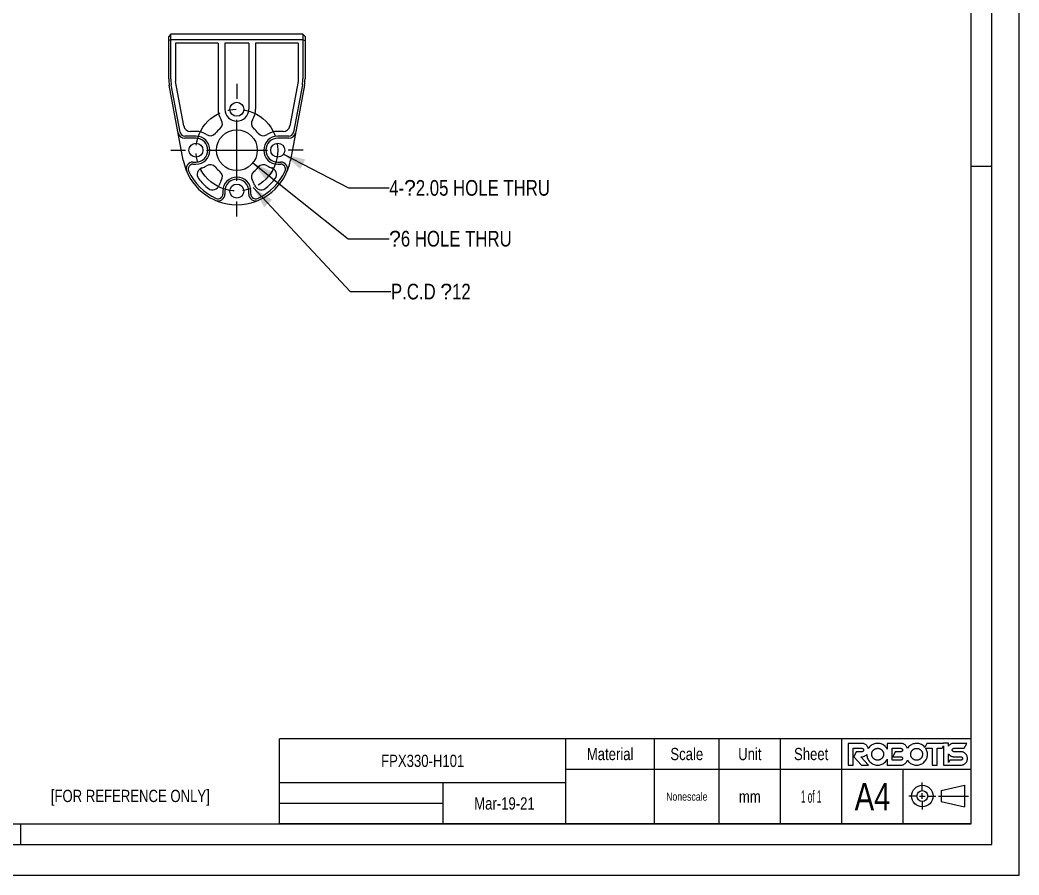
# Model space of a CAD drawing. Header units: millimetres. Extents: x 0 to 297, y 0 to 210.
# Drawn here: x 150.4 to 297, y 0 to 125.4 of the extents above; entities that cross this region are included whole.
import ezdxf

# ---------------------------------------------------------------- set-up
doc = ezdxf.new("R2010")
doc.units = ezdxf.units.MM
doc.header["$LTSCALE"] = 16.335
doc.linetypes.add('CENTER', pattern=[0.6, 0.375, -0.075, 0.075, -0.075])
doc.layers.get('0').update_dxf_attribs({"linetype": 'CONTINUOUS'})
doc.layers.add('02___PRT_ALL_AXES', color=7, linetype='CONTINUOUS')
doc.styles.get("Standard").update_dxf_attribs({"font": 'txt', "width": 0.8})
doc.styles.add('TEXTSTYLE_2', font='txt', dxfattribs={"width": 0.5})
doc.styles.add('TEXTSTYLE_3', font='symbol_asme.ttf')
doc.dimstyles.get("Standard").update_dxf_attribs({"dimtxt": 2.3, "dimasz": 3.2, "dimexe": 3, "dimexo": 0.5, "dimtad": 1, "dimdsep": 46, "dimtxsty": 'Standard', "dimblk": '_FILLED', "dimblk1": '_FILLED', "dimblk2": '_FILLED', "dimcen": 0.09, "dimazin": 2, "dimtol": 1, "dimtp": 0.01, "dimtm": 0.01, "dimtfac": 1, "dimtofl": 0, "dimtmove": 0, "dimatfit": 3, "dimldrblk": '_FILLED', "dimfxl": 0, "dimtolj": 1, "dimarcsym": 0})

# ---------------------------------------------------------------- blocks, each defined once
blk = doc.blocks.new('_FILLED')
at = {"color": 0, "linetype": 'ByBlock'}
blk.add_solid([(0, 0), (-1, 0.25), (-1, -0.25)], dxfattribs=at)

msp = doc.modelspace()

# ---------------------------------------------------------------- linework, layer by layer
at = {"color": 7, "linetype": 'Continuous'}
for p, q in [((297, 0), (297, 210)), ((293, 4.5), (293, 203.5)), ((172.528, 123.325), (172.228, 123.025)), ((172.528, 116.787), (172.528, 123.325)), ((191.928, 123.325), (172.528, 123.325)), ((191.928, 123.325), (191.928, 116.787)), ((192.228, 123.025), (191.928, 123.325)), ((172.228, 116.787), (172.228, 123.025)), ((172.528, 122.525), (172.228, 122.401)), ((191.928, 122.525), (172.528, 122.525)), ((173.228, 122.025), (173.228, 116.417)), ((179.478, 122.025), (173.228, 122.025)), ((179.478, 122.025), (179.478, 112.325)), ((180.478, 122.025), (180.478, 112.325)), ((183.978, 122.025), (180.478, 122.025)), ((183.978, 122.025), (183.978, 112.325)), ((184.978, 122.025), (184.978, 112.325)), ((191.228, 122.025), (184.978, 122.025)), ((191.228, 122.025), (191.228, 116.417)), ((191.928, 122.525), (192.228, 122.401)), ((192.228, 123.025), (192.228, 116.787)), ((174.363, 104.86), (172.312, 115.871)), ((173.907, 108.947), (172.607, 115.926)), ((174.443, 109.892), (173.228, 116.417)), ((191.228, 116.417), (190.012, 109.892)), ((192.143, 115.871), (190.092, 104.86)), ((191.848, 115.926), (190.548, 108.947)), ((176.228, 109.075), (175.426, 109.075)), ((189.029, 109.075), (188.228, 109.075)), ((176.228, 108.375), (174.595, 108.375)), ((176.228, 108.075), (174.595, 108.075)), ((189.86, 108.375), (188.228, 108.375)), ((189.86, 108.075), (188.228, 108.075)), ((175.791, 104.575), (176.228, 104.575)), ((175.791, 104.275), (176.228, 104.275)), ((188.228, 104.575), (188.665, 104.575)), ((188.228, 104.275), (188.665, 104.275)), ((290, 104), (293, 104)), ((180.178, 100.325), (180.178, 99.888)), ((180.478, 100.325), (180.478, 99.888)), ((183.978, 99.888), (183.978, 100.325)), ((184.278, 99.888), (184.278, 100.325)), ((273.93, 19.315), (271.945, 19.315)), ((271.945, 19.315), (271.945, 16.121)), ((274.052, 19.308), (273.93, 19.315)), ((274.167, 19.288), (274.052, 19.308)), ((274.276, 19.255), (274.167, 19.288)), ((274.38, 19.208), (274.276, 19.255)), ((274.479, 19.148), (274.38, 19.208)), ((274.572, 19.075), (274.479, 19.148)), ((274.623, 19.027), (274.572, 19.075)), ((275.409, 19.075), (275.287, 18.988)), ((275.536, 19.148), (275.409, 19.075)), ((275.668, 19.208), (275.536, 19.148)), ((275.806, 19.254), (275.668, 19.208)), ((275.949, 19.288), (275.806, 19.254)), ((276.099, 19.308), (275.949, 19.288)), ((276.257, 19.315), (276.099, 19.308)), ((276.315, 19.314), (276.257, 19.315)), ((276.469, 19.302), (276.315, 19.314)), ((276.617, 19.277), (276.469, 19.302)), ((276.758, 19.239), (276.617, 19.277)), ((276.894, 19.188), (276.758, 19.239)), ((277.024, 19.123), (276.894, 19.188)), ((277.149, 19.045), (277.024, 19.123)), ((279.659, 19.315), (277.674, 19.315)), ((277.674, 19.315), (277.674, 18.462)), ((279.781, 19.308), (279.659, 19.315)), ((279.896, 19.288), (279.781, 19.308)), ((280.006, 19.255), (279.896, 19.288)), ((280.058, 19.233), (280.006, 19.255)), ((280.109, 19.208), (280.058, 19.233)), ((280.208, 19.149), (280.109, 19.208)), ((280.302, 19.075), (280.208, 19.149)), ((280.352, 19.027), (280.302, 19.075)), ((281.204, 19.114), (281.079, 19.036)), ((281.334, 19.178), (281.204, 19.114)), ((281.47, 19.229), (281.334, 19.178)), ((281.611, 19.267), (281.47, 19.229)), ((281.759, 19.293), (281.611, 19.267)), ((281.914, 19.304), (281.759, 19.293)), ((281.972, 19.305), (281.914, 19.304)), ((282.129, 19.298), (281.972, 19.305)), ((282.279, 19.278), (282.129, 19.298)), ((282.423, 19.245), (282.279, 19.278)), ((282.56, 19.198), (282.423, 19.245)), ((282.693, 19.138), (282.56, 19.198)), ((282.819, 19.066), (282.693, 19.138)), ((282.942, 18.979), (282.819, 19.066)), ((283.494, 19.316), (283.2, 18.729)), ((285.921, 19.316), (283.494, 19.316)), ((286.65, 19.317), (285.921, 19.317)), ((285.921, 19.317), (285.921, 19.316)), ((286.65, 18.901), (286.65, 19.317)), ((286.849, 19.11), (286.758, 19.028)), ((286.945, 19.177), (286.849, 19.11)), ((287.046, 19.231), (286.945, 19.177)), ((287.098, 19.253), (287.046, 19.231)), ((287.152, 19.271), (287.098, 19.253)), ((287.264, 19.299), (287.152, 19.271)), ((287.382, 19.313), (287.264, 19.299)), ((287.452, 19.315), (287.382, 19.313)), ((289.322, 19.315), (287.452, 19.315)), ((288.957, 18.585), (289.322, 19.315)), ((272.675, 18.585), (273.93, 18.585)), ((272.675, 16.121), (272.675, 18.585)), ((273.086, 18.081), (272.766, 17.353)), ((273.93, 18.081), (273.086, 18.081)), ((273.93, 18.585), (273.951, 18.584)), ((273.951, 18.082), (273.93, 18.081)), ((273.951, 18.584), (274.009, 18.573)), ((274.009, 18.093), (273.951, 18.082)), ((274.009, 18.573), (274.036, 18.563)), ((274.036, 18.104), (274.009, 18.093)), ((274.036, 18.563), (274.061, 18.549)), ((274.061, 18.117), (274.036, 18.104)), ((274.061, 18.549), (274.108, 18.512)), ((274.108, 18.155), (274.061, 18.117)), ((274.108, 18.512), (274.145, 18.465)), ((274.145, 18.202), (274.108, 18.155)), ((274.145, 18.465), (274.159, 18.44)), ((274.159, 18.227), (274.145, 18.202)), ((274.159, 18.44), (274.169, 18.413)), ((274.169, 18.254), (274.159, 18.227)), ((274.169, 18.413), (274.18, 18.354)), ((274.18, 18.312), (274.169, 18.254)), ((274.18, 18.354), (274.181, 18.333)), ((274.181, 18.333), (274.18, 18.312)), ((274.479, 17.518), (274.573, 17.592)), ((274.573, 17.592), (274.623, 17.64)), ((274.687, 18.957), (274.623, 19.027)), ((274.623, 17.64), (274.661, 17.681)), ((274.661, 17.681), (274.661, 17.661)), ((274.661, 17.661), (274.673, 17.505)), ((274.757, 18.863), (274.687, 18.957)), ((274.814, 18.763), (274.757, 18.863)), ((274.858, 18.658), (274.814, 18.763)), ((274.888, 18.547), (274.858, 18.658)), ((274.973, 18.67), (274.888, 18.547)), ((275.072, 18.789), (274.973, 18.67)), ((275.128, 18.847), (275.072, 18.789)), ((275.169, 18.887), (275.128, 18.847)), ((275.287, 18.988), (275.169, 18.887)), ((275.39, 17.745), (275.392, 17.788)), ((275.39, 17.718), (275.39, 17.745)), ((275.39, 17.691), (275.39, 17.718)), ((275.392, 17.647), (275.39, 17.691)), ((275.392, 17.788), (275.396, 17.83)), ((275.396, 17.605), (275.392, 17.647)), ((275.396, 17.83), (275.402, 17.871)), ((275.402, 17.564), (275.396, 17.605)), ((275.402, 17.871), (275.41, 17.912)), ((275.41, 17.912), (275.419, 17.951)), ((275.419, 17.951), (275.43, 17.989)), ((275.43, 17.989), (275.443, 18.026)), ((275.443, 18.026), (275.451, 18.045)), ((275.451, 18.045), (275.458, 18.063)), ((275.458, 18.063), (275.475, 18.099)), ((275.475, 18.099), (275.493, 18.134)), ((275.493, 18.134), (275.514, 18.169)), ((275.514, 18.169), (275.536, 18.202)), ((275.536, 18.202), (275.56, 18.236)), ((275.56, 18.236), (275.586, 18.268)), ((275.586, 18.268), (275.615, 18.3)), ((275.615, 18.3), (275.645, 18.332)), ((275.645, 18.332), (275.661, 18.347)), ((275.661, 18.347), (275.693, 18.376)), ((275.693, 18.376), (275.726, 18.404)), ((275.726, 18.404), (275.759, 18.429)), ((275.759, 18.429), (275.793, 18.452)), ((275.793, 18.452), (275.828, 18.473)), ((275.828, 18.473), (275.863, 18.493)), ((275.863, 18.493), (275.899, 18.51)), ((275.899, 18.51), (275.935, 18.526)), ((275.935, 18.526), (275.972, 18.539)), ((275.972, 18.539), (276.01, 18.551)), ((276.01, 18.551), (276.049, 18.562)), ((276.049, 18.562), (276.089, 18.57)), ((276.089, 18.57), (276.129, 18.577)), ((276.129, 18.577), (276.171, 18.581)), ((276.171, 18.581), (276.213, 18.584)), ((276.213, 18.584), (276.257, 18.585)), ((276.257, 18.585), (276.282, 18.585)), ((276.282, 18.585), (276.325, 18.583)), ((276.325, 18.583), (276.367, 18.579)), ((276.367, 18.579), (276.409, 18.573)), ((276.409, 18.573), (276.449, 18.566)), ((276.449, 18.566), (276.488, 18.556)), ((276.488, 18.556), (276.527, 18.545)), ((276.527, 18.545), (276.564, 18.532)), ((276.564, 18.532), (276.601, 18.517)), ((276.601, 18.517), (276.637, 18.501)), ((276.637, 18.501), (276.672, 18.483)), ((276.672, 18.483), (276.707, 18.462)), ((276.707, 18.462), (276.741, 18.44)), ((276.741, 18.44), (276.774, 18.416)), ((276.774, 18.416), (276.807, 18.39)), ((276.807, 18.39), (276.839, 18.362)), ((276.839, 18.362), (276.871, 18.332)), ((276.871, 18.332), (276.901, 18.3)), ((276.901, 18.3), (276.929, 18.268)), ((276.929, 18.268), (276.955, 18.235)), ((276.955, 18.235), (276.979, 18.202)), ((276.979, 18.202), (277.001, 18.168)), ((277.001, 18.168), (277.021, 18.134)), ((277.021, 18.134), (277.04, 18.098)), ((277.04, 18.098), (277.056, 18.062)), ((277.056, 18.062), (277.071, 18.025)), ((277.071, 18.025), (277.084, 17.988)), ((277.084, 17.988), (277.095, 17.949)), ((277.095, 17.949), (277.105, 17.91)), ((277.105, 17.91), (277.112, 17.87)), ((277.112, 17.87), (277.118, 17.828)), ((277.118, 17.607), (277.112, 17.566)), ((277.118, 17.828), (277.122, 17.786)), ((277.122, 17.65), (277.118, 17.607)), ((277.122, 17.786), (277.124, 17.743)), ((277.124, 17.693), (277.122, 17.65)), ((277.124, 17.743), (277.124, 17.718)), ((277.124, 17.718), (277.124, 17.693)), ((277.27, 18.954), (277.149, 19.045)), ((277.386, 18.847), (277.27, 18.954)), ((277.405, 18.827), (277.386, 18.847)), ((277.509, 18.711), (277.405, 18.827)), ((277.598, 18.589), (277.509, 18.711)), ((277.674, 18.462), (277.598, 18.589)), ((278.404, 18.585), (279.659, 18.585)), ((278.404, 16.851), (278.404, 18.585)), ((278.815, 18.081), (278.495, 17.352)), ((279.659, 18.081), (278.815, 18.081)), ((279.659, 18.585), (279.665, 18.585)), ((279.665, 18.081), (279.659, 18.081)), ((279.665, 18.585), (279.687, 18.584)), ((279.687, 18.083), (279.665, 18.081)), ((279.687, 18.584), (279.709, 18.581)), ((279.709, 18.086), (279.687, 18.083)), ((279.709, 18.581), (279.729, 18.576)), ((279.729, 18.091), (279.709, 18.086)), ((279.729, 18.576), (279.749, 18.57)), ((279.749, 18.097), (279.729, 18.091)), ((279.749, 18.57), (279.759, 18.566)), ((279.759, 18.101), (279.749, 18.097)), ((279.759, 18.566), (279.768, 18.562)), ((279.768, 18.105), (279.759, 18.101)), ((279.768, 18.562), (279.786, 18.552)), ((279.786, 18.115), (279.768, 18.105)), ((279.786, 18.552), (279.804, 18.54)), ((279.804, 18.126), (279.786, 18.115)), ((279.804, 18.54), (279.821, 18.527)), ((279.821, 18.14), (279.804, 18.126)), ((279.821, 18.527), (279.837, 18.512)), ((279.837, 18.155), (279.821, 18.14)), ((279.837, 18.512), (279.852, 18.495)), ((279.852, 18.171), (279.837, 18.155)), ((279.852, 18.495), (279.866, 18.478)), ((279.866, 18.188), (279.852, 18.171)), ((279.866, 18.478), (279.877, 18.461)), ((279.877, 18.206), (279.866, 18.188)), ((279.877, 18.461), (279.887, 18.442)), ((279.887, 18.224), (279.877, 18.206)), ((279.887, 18.442), (279.891, 18.433)), ((279.891, 18.234), (279.887, 18.224)), ((279.891, 18.433), (279.895, 18.423)), ((279.895, 18.243), (279.891, 18.234)), ((279.895, 18.423), (279.901, 18.403)), ((279.901, 18.263), (279.895, 18.243)), ((279.901, 18.403), (279.906, 18.383)), ((279.906, 18.284), (279.901, 18.263)), ((279.906, 18.383), (279.909, 18.361)), ((279.909, 18.306), (279.906, 18.284)), ((279.909, 18.361), (279.91, 18.338)), ((279.91, 18.328), (279.909, 18.306)), ((279.91, 18.338), (279.91, 18.333)), ((279.91, 18.333), (279.91, 18.328)), ((280.41, 18.965), (280.352, 19.027)), ((280.481, 18.871), (280.41, 18.965)), ((280.539, 18.772), (280.481, 18.871)), ((280.584, 18.667), (280.539, 18.772)), ((280.615, 18.556), (280.584, 18.667)), ((280.703, 18.68), (280.615, 18.556)), ((280.804, 18.798), (280.703, 18.68)), ((280.842, 18.838), (280.804, 18.798)), ((280.959, 18.944), (280.842, 18.838)), ((281.079, 19.036), (280.959, 18.944)), ((281.104, 17.709), (281.105, 17.736)), ((281.105, 17.681), (281.104, 17.709)), ((281.105, 17.736), (281.107, 17.779)), ((281.107, 17.638), (281.105, 17.681)), ((281.107, 17.779), (281.111, 17.821)), ((281.111, 17.596), (281.107, 17.638)), ((281.111, 17.821), (281.117, 17.862)), ((281.117, 17.555), (281.111, 17.596)), ((281.117, 17.862), (281.124, 17.902)), ((281.124, 17.902), (281.134, 17.941)), ((281.134, 17.941), (281.145, 17.979)), ((281.145, 17.979), (281.158, 18.017)), ((281.158, 18.017), (281.173, 18.054)), ((281.173, 18.054), (281.19, 18.089)), ((281.19, 18.089), (281.208, 18.125)), ((281.208, 18.125), (281.229, 18.159)), ((281.229, 18.159), (281.251, 18.193)), ((281.251, 18.193), (281.275, 18.226)), ((281.275, 18.226), (281.301, 18.259)), ((281.301, 18.259), (281.33, 18.291)), ((281.33, 18.291), (281.36, 18.322)), ((281.36, 18.322), (281.375, 18.337)), ((281.375, 18.337), (281.408, 18.367)), ((281.408, 18.367), (281.441, 18.394)), ((281.441, 18.394), (281.474, 18.419)), ((281.474, 18.419), (281.508, 18.442)), ((281.508, 18.442), (281.542, 18.464)), ((281.542, 18.464), (281.578, 18.483)), ((281.578, 18.483), (281.613, 18.5)), ((281.613, 18.5), (281.65, 18.516)), ((281.65, 18.516), (281.687, 18.53)), ((281.687, 18.53), (281.725, 18.542)), ((281.725, 18.542), (281.764, 18.552)), ((281.764, 18.552), (281.804, 18.561)), ((281.804, 18.561), (281.844, 18.567)), ((281.844, 18.567), (281.886, 18.572)), ((281.886, 18.572), (281.928, 18.575)), ((281.928, 18.575), (281.972, 18.576)), ((281.972, 18.576), (281.996, 18.575)), ((281.996, 18.575), (282.04, 18.573)), ((282.04, 18.573), (282.082, 18.569)), ((282.082, 18.569), (282.123, 18.564)), ((282.123, 18.564), (282.164, 18.556)), ((282.164, 18.556), (282.203, 18.547)), ((282.203, 18.547), (282.242, 18.536)), ((282.242, 18.536), (282.279, 18.523)), ((282.279, 18.523), (282.316, 18.508)), ((282.316, 18.508), (282.352, 18.491)), ((282.352, 18.491), (282.387, 18.473)), ((282.387, 18.473), (282.422, 18.453)), ((282.422, 18.453), (282.456, 18.431)), ((282.456, 18.431), (282.489, 18.407)), ((282.489, 18.407), (282.522, 18.381)), ((282.522, 18.381), (282.554, 18.353)), ((282.554, 18.353), (282.586, 18.322)), ((282.586, 18.322), (282.616, 18.291)), ((282.616, 18.291), (282.644, 18.259)), ((282.644, 18.259), (282.67, 18.226)), ((282.67, 18.226), (282.694, 18.193)), ((282.694, 18.193), (282.716, 18.159)), ((282.716, 18.159), (282.736, 18.124)), ((282.736, 18.124), (282.755, 18.088)), ((282.755, 18.088), (282.771, 18.052)), ((282.771, 18.052), (282.786, 18.016)), ((282.786, 18.016), (282.799, 17.978)), ((282.799, 17.978), (282.81, 17.939)), ((282.81, 17.939), (282.819, 17.9)), ((282.819, 17.9), (282.827, 17.86)), ((282.827, 17.86), (282.833, 17.819)), ((282.833, 17.598), (282.827, 17.557)), ((282.833, 17.819), (282.837, 17.776)), ((282.837, 17.64), (282.833, 17.598)), ((282.837, 17.776), (282.839, 17.733)), ((282.839, 17.684), (282.837, 17.64)), ((282.839, 17.733), (282.839, 17.709)), ((282.839, 17.709), (282.839, 17.684)), ((283.059, 18.878), (282.942, 18.979)), ((283.101, 18.838), (283.059, 18.878)), ((283.2, 18.729), (283.101, 18.838)), ((283.308, 18.587), (284.25, 18.587)), ((283.385, 18.461), (283.308, 18.587)), ((283.448, 18.33), (283.385, 18.461)), ((283.497, 18.194), (283.448, 18.33)), ((283.534, 18.052), (283.497, 18.194)), ((283.558, 17.904), (283.534, 18.052)), ((283.568, 17.748), (283.558, 17.904)), ((283.561, 17.551), (283.568, 17.709)), ((283.568, 17.709), (283.568, 17.748)), ((284.25, 18.587), (284.25, 16.123)), ((284.981, 18.587), (285.732, 18.587)), ((284.981, 16.123), (284.981, 18.587)), ((285.732, 18.587), (285.921, 18.965)), ((285.921, 18.965), (285.921, 16.124)), ((286.683, 18.944), (286.65, 18.901)), ((286.65, 17.768), (286.673, 17.739)), ((286.65, 16.483), (286.65, 17.768)), ((286.673, 17.739), (286.701, 17.703)), ((286.758, 19.028), (286.683, 18.944)), ((286.701, 17.703), (286.729, 17.671)), ((286.729, 17.671), (286.758, 17.641)), ((286.758, 17.641), (286.792, 17.609)), ((286.792, 17.609), (286.826, 17.579)), ((287.201, 18.355), (287.212, 18.413)), ((287.201, 18.335), (287.201, 18.355)), ((287.201, 18.314), (287.201, 18.335)), ((287.212, 18.256), (287.201, 18.314)), ((287.212, 18.413), (287.223, 18.44)), ((287.223, 18.229), (287.212, 18.256)), ((287.223, 18.44), (287.236, 18.466)), ((287.236, 18.203), (287.223, 18.229)), ((287.236, 18.466), (287.274, 18.513)), ((287.274, 18.157), (287.236, 18.203)), ((287.274, 18.513), (287.32, 18.55)), ((287.32, 18.119), (287.274, 18.157)), ((287.32, 18.55), (287.346, 18.563)), ((287.346, 18.106), (287.32, 18.119)), ((287.346, 18.563), (287.373, 18.574)), ((287.373, 18.095), (287.346, 18.106)), ((287.373, 18.574), (287.431, 18.585)), ((287.431, 18.084), (287.373, 18.095)), ((287.431, 18.585), (287.452, 18.585)), ((287.452, 18.084), (287.431, 18.084)), ((287.452, 18.585), (288.957, 18.585)), ((288.455, 18.084), (287.452, 18.084)), ((288.578, 18.077), (288.455, 18.084)), ((288.693, 18.057), (288.578, 18.077)), ((288.802, 18.023), (288.693, 18.057)), ((288.855, 18.002), (288.802, 18.023)), ((288.906, 17.977), (288.855, 18.002)), ((289.005, 17.917), (288.906, 17.977)), ((289.098, 17.844), (289.005, 17.917)), ((289.149, 17.796), (289.098, 17.844)), ((289.196, 17.746), (289.149, 17.796)), ((289.27, 17.652), (289.196, 17.746)), ((289.329, 17.553), (289.27, 17.652)), ((272.766, 17.353), (273.898, 16.121)), ((273.767, 17.353), (273.931, 17.352)), ((274.911, 16.121), (273.767, 17.353)), ((273.931, 17.352), (274.053, 17.359)), ((274.053, 17.359), (274.168, 17.379)), ((274.168, 17.379), (274.277, 17.412)), ((274.277, 17.412), (274.33, 17.434)), ((274.33, 17.434), (274.381, 17.459)), ((274.381, 17.459), (274.479, 17.518)), ((274.673, 17.505), (274.698, 17.358)), ((274.698, 17.358), (274.736, 17.216)), ((274.736, 17.216), (274.788, 17.081)), ((274.788, 17.081), (274.852, 16.95)), ((274.852, 16.95), (274.93, 16.825)), ((274.93, 16.825), (275.021, 16.705)), ((275.021, 16.705), (275.128, 16.589)), ((275.128, 16.589), (275.244, 16.482)), ((275.244, 16.482), (275.364, 16.39)), ((275.364, 16.39), (275.49, 16.313)), ((275.41, 17.524), (275.402, 17.564)), ((275.419, 17.485), (275.41, 17.524)), ((275.43, 17.447), (275.419, 17.485)), ((275.443, 17.409), (275.43, 17.447)), ((275.451, 17.391), (275.443, 17.409)), ((275.458, 17.373), (275.451, 17.391)), ((275.475, 17.337), (275.458, 17.373)), ((275.493, 17.302), (275.475, 17.337)), ((275.49, 16.313), (275.62, 16.248)), ((275.514, 17.267), (275.493, 17.302)), ((275.536, 17.233), (275.514, 17.267)), ((275.56, 17.2), (275.536, 17.233)), ((275.586, 17.168), (275.56, 17.2)), ((275.615, 17.136), (275.586, 17.168)), ((275.645, 17.104), (275.615, 17.136)), ((275.62, 16.248), (275.755, 16.197)), ((275.661, 17.089), (275.645, 17.104)), ((275.693, 17.06), (275.661, 17.089)), ((275.726, 17.032), (275.693, 17.06)), ((275.759, 17.007), (275.726, 17.032)), ((275.755, 16.197), (275.896, 16.159)), ((275.793, 16.984), (275.759, 17.007)), ((275.828, 16.963), (275.793, 16.984)), ((275.863, 16.943), (275.828, 16.963)), ((275.899, 16.926), (275.863, 16.943)), ((275.896, 16.159), (276.044, 16.134)), ((275.935, 16.91), (275.899, 16.926)), ((275.972, 16.896), (275.935, 16.91)), ((276.01, 16.884), (275.972, 16.896)), ((276.049, 16.874), (276.01, 16.884)), ((276.044, 16.134), (276.199, 16.122)), ((276.089, 16.866), (276.049, 16.874)), ((276.129, 16.859), (276.089, 16.866)), ((276.171, 16.855), (276.129, 16.859)), ((276.213, 16.852), (276.171, 16.855)), ((276.257, 16.851), (276.213, 16.852)), ((276.282, 16.851), (276.257, 16.851)), ((276.325, 16.853), (276.282, 16.851)), ((276.315, 16.122), (276.469, 16.134)), ((276.367, 16.857), (276.325, 16.853)), ((276.409, 16.863), (276.367, 16.857)), ((276.449, 16.87), (276.409, 16.863)), ((276.488, 16.88), (276.449, 16.87)), ((276.469, 16.134), (276.617, 16.159)), ((276.527, 16.891), (276.488, 16.88)), ((276.564, 16.904), (276.527, 16.891)), ((276.601, 16.918), (276.564, 16.904)), ((276.637, 16.935), (276.601, 16.918)), ((276.617, 16.159), (276.758, 16.197)), ((276.672, 16.953), (276.637, 16.935)), ((276.707, 16.974), (276.672, 16.953)), ((276.741, 16.996), (276.707, 16.974)), ((276.774, 17.02), (276.741, 16.996)), ((276.758, 16.197), (276.894, 16.248)), ((276.807, 17.046), (276.774, 17.02)), ((276.839, 17.074), (276.807, 17.046)), ((276.871, 17.104), (276.839, 17.074)), ((276.901, 17.136), (276.871, 17.104)), ((276.894, 16.248), (277.024, 16.313)), ((276.929, 17.168), (276.901, 17.136)), ((276.955, 17.2), (276.929, 17.168)), ((276.979, 17.234), (276.955, 17.2)), ((277.001, 17.268), (276.979, 17.234)), ((277.021, 17.302), (277.001, 17.268)), ((277.04, 17.338), (277.021, 17.302)), ((277.024, 16.313), (277.149, 16.39)), ((277.056, 17.374), (277.04, 17.338)), ((277.071, 17.41), (277.056, 17.374)), ((277.084, 17.448), (277.071, 17.41)), ((277.095, 17.486), (277.084, 17.448)), ((277.104, 17.526), (277.095, 17.486)), ((277.112, 17.566), (277.104, 17.526)), ((277.149, 16.39), (277.27, 16.482)), ((277.27, 16.482), (277.386, 16.589)), ((277.386, 16.589), (277.405, 16.608)), ((277.405, 16.608), (277.509, 16.725)), ((277.509, 16.725), (277.598, 16.847)), ((277.598, 16.847), (277.674, 16.974)), ((277.674, 16.974), (277.674, 16.121)), ((279.659, 16.851), (278.404, 16.851)), ((278.495, 17.352), (279.659, 17.352)), ((279.659, 17.352), (279.664, 17.352)), ((279.664, 16.851), (279.659, 16.851)), ((279.659, 16.121), (279.781, 16.128)), ((279.664, 17.352), (279.687, 17.351)), ((279.687, 16.852), (279.664, 16.851)), ((279.687, 17.351), (279.708, 17.348)), ((279.708, 16.855), (279.687, 16.852)), ((279.708, 17.348), (279.729, 17.343)), ((279.729, 16.86), (279.708, 16.855)), ((279.729, 17.343), (279.749, 17.337)), ((279.749, 16.866), (279.729, 16.86)), ((279.749, 17.337), (279.758, 17.333)), ((279.758, 16.87), (279.749, 16.866)), ((279.758, 17.333), (279.768, 17.329)), ((279.768, 16.874), (279.758, 16.87)), ((279.768, 17.329), (279.786, 17.319)), ((279.786, 16.884), (279.768, 16.874)), ((279.781, 16.128), (279.897, 16.148)), ((279.786, 17.319), (279.804, 17.308)), ((279.804, 16.895), (279.786, 16.884)), ((279.804, 17.308), (279.821, 17.294)), ((279.821, 16.908), (279.804, 16.895)), ((279.821, 17.294), (279.837, 17.279)), ((279.837, 16.924), (279.821, 16.908)), ((279.837, 17.279), (279.852, 17.263)), ((279.852, 16.94), (279.837, 16.924)), ((279.852, 17.263), (279.866, 17.246)), ((279.866, 16.957), (279.852, 16.94)), ((279.866, 17.246), (279.877, 17.228)), ((279.877, 16.975), (279.866, 16.957)), ((279.877, 17.228), (279.887, 17.21)), ((279.887, 16.993), (279.877, 16.975)), ((279.887, 17.21), (279.891, 17.2)), ((279.891, 17.002), (279.887, 16.993)), ((279.891, 17.2), (279.895, 17.191)), ((279.895, 17.012), (279.891, 17.002)), ((279.895, 17.191), (279.901, 17.171)), ((279.901, 17.032), (279.895, 17.012)), ((279.897, 16.148), (280.006, 16.181)), ((279.901, 17.171), (279.906, 17.15)), ((279.906, 17.052), (279.901, 17.032)), ((279.906, 17.15), (279.909, 17.129)), ((279.909, 17.074), (279.906, 17.052)), ((279.909, 17.129), (279.91, 17.106)), ((279.91, 17.096), (279.909, 17.074)), ((279.91, 17.106), (279.91, 17.101)), ((279.91, 17.101), (279.91, 17.096)), ((280.006, 16.181), (280.058, 16.203)), ((280.058, 16.203), (280.109, 16.228)), ((280.109, 16.228), (280.208, 16.287)), ((280.208, 16.287), (280.302, 16.361)), ((280.302, 16.361), (280.352, 16.409)), ((280.352, 16.409), (280.4, 16.459)), ((280.4, 16.459), (280.473, 16.553)), ((280.473, 16.553), (280.532, 16.652)), ((280.532, 16.652), (280.579, 16.756)), ((280.579, 16.756), (280.612, 16.866)), ((280.612, 16.866), (280.654, 16.803)), ((280.654, 16.803), (280.699, 16.742)), ((280.699, 16.742), (280.8, 16.624)), ((280.8, 16.624), (280.842, 16.579)), ((280.842, 16.579), (280.959, 16.473)), ((280.959, 16.473), (281.079, 16.381)), ((281.079, 16.381), (281.204, 16.303)), ((281.124, 17.515), (281.117, 17.555)), ((281.134, 17.476), (281.124, 17.515)), ((281.145, 17.437), (281.134, 17.476)), ((281.158, 17.4), (281.145, 17.437)), ((281.173, 17.363), (281.158, 17.4)), ((281.19, 17.327), (281.173, 17.363)), ((281.208, 17.292), (281.19, 17.327)), ((281.204, 16.303), (281.334, 16.239)), ((281.229, 17.258), (281.208, 17.292)), ((281.251, 17.224), (281.229, 17.258)), ((281.275, 17.191), (281.251, 17.224)), ((281.301, 17.158), (281.275, 17.191)), ((281.33, 17.126), (281.301, 17.158)), ((281.36, 17.095), (281.33, 17.126)), ((281.334, 16.239), (281.47, 16.188)), ((281.376, 17.079), (281.36, 17.095)), ((281.408, 17.05), (281.376, 17.079)), ((281.441, 17.023), (281.408, 17.05)), ((281.474, 16.998), (281.441, 17.023)), ((281.47, 16.188), (281.611, 16.15)), ((281.508, 16.974), (281.474, 16.998)), ((281.542, 16.953), (281.508, 16.974)), ((281.578, 16.934), (281.542, 16.953)), ((281.613, 16.916), (281.578, 16.934)), ((281.611, 16.15), (281.759, 16.124)), ((281.65, 16.901), (281.613, 16.916)), ((281.687, 16.887), (281.65, 16.901)), ((281.725, 16.875), (281.687, 16.887)), ((281.764, 16.865), (281.725, 16.875)), ((281.804, 16.856), (281.764, 16.865)), ((281.844, 16.85), (281.804, 16.856)), ((281.886, 16.845), (281.844, 16.85)), ((281.928, 16.842), (281.886, 16.845)), ((281.972, 16.841), (281.928, 16.842)), ((281.997, 16.841), (281.972, 16.841)), ((282.04, 16.844), (281.997, 16.841)), ((282.082, 16.847), (282.04, 16.844)), ((282.124, 16.853), (282.082, 16.847)), ((282.164, 16.861), (282.124, 16.853)), ((282.203, 16.87), (282.164, 16.861)), ((282.184, 16.124), (282.332, 16.15)), ((282.242, 16.881), (282.203, 16.87)), ((282.279, 16.894), (282.242, 16.881)), ((282.316, 16.909), (282.279, 16.894)), ((282.352, 16.925), (282.316, 16.909)), ((282.332, 16.15), (282.473, 16.188)), ((282.387, 16.944), (282.352, 16.925)), ((282.422, 16.964), (282.387, 16.944)), ((282.456, 16.986), (282.422, 16.964)), ((282.489, 17.01), (282.456, 16.986)), ((282.473, 16.188), (282.609, 16.239)), ((282.522, 17.036), (282.489, 17.01)), ((282.554, 17.064), (282.522, 17.036)), ((282.586, 17.095), (282.554, 17.064)), ((282.616, 17.126), (282.586, 17.095)), ((282.609, 16.239), (282.739, 16.303)), ((282.644, 17.158), (282.616, 17.126)), ((282.67, 17.191), (282.644, 17.158)), ((282.694, 17.224), (282.67, 17.191)), ((282.716, 17.258), (282.694, 17.224)), ((282.736, 17.293), (282.716, 17.258)), ((282.755, 17.328), (282.736, 17.293)), ((282.739, 16.303), (282.864, 16.381)), ((282.771, 17.364), (282.755, 17.328)), ((282.786, 17.401), (282.771, 17.364)), ((282.799, 17.439), (282.786, 17.401)), ((282.81, 17.477), (282.799, 17.439)), ((282.819, 17.517), (282.81, 17.477)), ((282.827, 17.557), (282.819, 17.517)), ((282.864, 16.381), (282.984, 16.473)), ((282.984, 16.473), (283.101, 16.579)), ((283.101, 16.579), (283.141, 16.621)), ((283.141, 16.621), (283.242, 16.738)), ((283.242, 16.738), (283.329, 16.861)), ((283.329, 16.861), (283.401, 16.987)), ((283.401, 16.987), (283.461, 17.12)), ((283.461, 17.12), (283.508, 17.257)), ((283.508, 17.257), (283.541, 17.401)), ((283.541, 17.401), (283.561, 17.551)), ((286.834, 16.852), (286.65, 16.483)), ((286.826, 17.579), (286.86, 17.551)), ((288.455, 16.852), (286.834, 16.852)), ((286.834, 16.852), (286.834, 16.852)), ((286.86, 17.551), (286.896, 17.525)), ((286.896, 17.525), (286.932, 17.501)), ((286.932, 17.501), (286.968, 17.478)), ((286.968, 17.478), (287.005, 17.458)), ((287.005, 17.458), (287.043, 17.44)), ((287.043, 17.44), (287.082, 17.423)), ((287.082, 17.423), (287.121, 17.408)), ((287.121, 17.408), (287.161, 17.395)), ((287.161, 17.395), (287.202, 17.384)), ((287.202, 17.384), (287.244, 17.374)), ((287.244, 17.374), (287.287, 17.366)), ((287.287, 17.366), (287.33, 17.36)), ((287.33, 17.36), (287.375, 17.356)), ((287.375, 17.356), (287.421, 17.354)), ((287.421, 17.354), (287.452, 17.354)), ((287.452, 17.354), (288.455, 17.354)), ((288.455, 17.354), (288.478, 17.353)), ((288.478, 16.853), (288.455, 16.852)), ((288.455, 16.122), (288.578, 16.129)), ((288.478, 17.353), (288.5, 17.35)), ((288.5, 16.855), (288.478, 16.853)), ((288.5, 17.35), (288.521, 17.346)), ((288.521, 16.86), (288.5, 16.855)), ((288.521, 17.346), (288.542, 17.339)), ((288.542, 16.866), (288.521, 16.86)), ((288.542, 17.339), (288.561, 17.331)), ((288.562, 16.874), (288.542, 16.866)), ((288.561, 17.331), (288.58, 17.322)), ((288.58, 16.884), (288.562, 16.874)), ((288.578, 16.129), (288.693, 16.149)), ((288.58, 17.322), (288.599, 17.31)), ((288.599, 16.896), (288.58, 16.884)), ((288.599, 17.31), (288.616, 17.296)), ((288.616, 16.909), (288.599, 16.896)), ((288.616, 17.296), (288.633, 17.281)), ((288.633, 16.925), (288.616, 16.909)), ((288.633, 17.281), (288.649, 17.264)), ((288.649, 16.942), (288.633, 16.925)), ((288.649, 17.264), (288.662, 17.246)), ((288.662, 16.959), (288.649, 16.942)), ((288.662, 17.246), (288.674, 17.228)), ((288.674, 16.977), (288.662, 16.959)), ((288.674, 17.228), (288.684, 17.209)), ((288.684, 16.996), (288.674, 16.977)), ((288.684, 17.209), (288.692, 17.189)), ((288.692, 17.016), (288.684, 16.996)), ((288.692, 17.189), (288.698, 17.169)), ((288.698, 17.036), (288.692, 17.016)), ((288.693, 16.149), (288.802, 16.182)), ((288.698, 17.169), (288.702, 17.147)), ((288.702, 17.058), (288.698, 17.036)), ((288.702, 17.147), (288.705, 17.125)), ((288.705, 17.08), (288.702, 17.058)), ((288.705, 17.125), (288.706, 17.103)), ((288.706, 17.103), (288.705, 17.08)), ((288.802, 16.182), (288.855, 16.204)), ((288.855, 16.204), (288.906, 16.229)), ((288.906, 16.229), (289.004, 16.288)), ((289.004, 16.288), (289.098, 16.362)), ((289.098, 16.362), (289.149, 16.409)), ((289.149, 16.409), (289.196, 16.46)), ((289.196, 16.46), (289.27, 16.554)), ((289.27, 16.554), (289.329, 16.652)), ((289.376, 17.45), (289.329, 17.553)), ((289.329, 16.652), (289.376, 16.756)), ((289.409, 17.34), (289.376, 17.45)), ((289.376, 16.756), (289.409, 16.865)), ((289.429, 17.225), (289.409, 17.34)), ((289.409, 16.865), (289.429, 16.98)), ((289.436, 17.103), (289.429, 17.225)), ((289.429, 16.98), (289.436, 17.103)), ((271.945, 16.121), (272.675, 16.121)), ((273.898, 16.121), (274.911, 16.121)), ((276.199, 16.122), (276.257, 16.121)), ((276.257, 16.121), (276.315, 16.122)), ((277.674, 16.121), (279.659, 16.121)), ((281.759, 16.124), (281.914, 16.113)), ((281.914, 16.113), (281.972, 16.112)), ((281.972, 16.112), (282.029, 16.113)), ((282.029, 16.113), (282.184, 16.124)), ((284.25, 16.123), (284.981, 16.123)), ((285.921, 16.124), (286.472, 16.124)), ((286.472, 16.124), (286.471, 16.123)), ((286.471, 16.123), (286.667, 16.123)), ((286.667, 16.123), (286.67, 16.122)), ((286.67, 16.122), (286.667, 16.122)), ((286.667, 16.122), (288.455, 16.122)), ((282.812, 12.382), (282.812, 13.573)), ((282.812, 11.191), (282.812, 11.985)), ((285.574, 12.382), (288.977, 13.176)), ((285.574, 12.382), (285.574, 10.794)), ((288.977, 13.176), (288.977, 9.999)), ((282.018, 11.588), (280.827, 11.588)), ((282.415, 11.588), (283.209, 11.588)), ((282.812, 10.794), (282.812, 9.602)), ((283.606, 11.588), (284.797, 11.588)), ((285.165, 11.588), (289.565, 11.588)), ((285.574, 10.794), (288.977, 9.999)), ((150.5, 7.5), (150.5, 4.5)), ((8, 4.5), (293, 4.5)), ((0, 0), (297, 0))]:
    msp.add_line(p, q, dxfattribs=at)
at = {"color": 1, "linetype": 'Continuous'}
for p, q in [((290, 7.5), (290, 200.5)), ((16, 7.5), (290, 7.5))]:
    msp.add_line(p, q, dxfattribs=at)
at = {"color": 2, "linetype": 'Continuous'}
for p, q in [((290, 20), (188.5, 20)), ((188.5, 7.5), (188.5, 20)), ((230.5, 7.5), (230.5, 20)), ((243.5, 7.5), (243.5, 20)), ((253, 7.5), (253, 20)), ((262, 7.5), (262, 20)), ((271, 7.5), (271, 20)), ((290, 7.5), (290, 20)), ((290, 15.5), (230.5, 15.5)), ((280, 7.5), (280, 15.5)), ((230.5, 13.5), (188.5, 13.5)), ((212.5, 7.5), (212.5, 13.5)), ((212.5, 10.5), (188.5, 10.5)), ((290, 7.5), (188.5, 7.5))]:
    msp.add_line(p, q, dxfattribs=at)
at = {"color": 7, "linetype": 'Continuous'}
for centre, radius in [((182.228, 106.325), 3), ((182.228, 100.325), 1.025), ((282.812, 11.588), 1.588), ((282.812, 11.588), 0.794)]:
    msp.add_circle(centre, radius, dxfattribs=at)
for centre, radius, start, end in [((177.228, 116.787), 5, 180, 190.5501), ((177.228, 116.787), 4.7, 180, 190.5501), ((187.228, 116.787), 4.7, 349.4499, 360), ((187.228, 116.787), 5, 349.4499, 360), ((182.228, 112.325), 2.75, 180, 213.84475), ((182.228, 112.325), 1.75, 180, 360), ((182.228, 112.325), 2.75, 326.15525, 360), ((179.113, 110.237), 1, 308.52912, 33.84475), ((185.342, 110.237), 1, 146.15525, 231.47088), ((174.595, 109.075), 1, 190.5501, 270), ((174.595, 109.075), 0.7, 190.5501, 270), ((175.426, 110.075), 1, 190.5501, 270), ((176.228, 106.325), 2.75, 56.15525, 90), ((178.316, 109.44), 1, 236.15525, 321.47088), ((182.228, 106.325), 4, 128.52912, 141.47088), ((182.228, 106.325), 4, 38.52912, 51.47088), ((186.139, 109.44), 1, 218.52912, 303.84475), ((188.228, 106.325), 2.75, 90, 123.84475), ((189.029, 110.075), 1, 270, 349.4499), ((189.86, 109.075), 0.7, 270, 349.4499), ((189.86, 109.075), 1, 270, 349.4499), ((176.228, 106.325), 2.05, 270, 90), ((176.228, 106.325), 1.75, 270, 90), ((188.228, 106.325), 2.05, 90, 270), ((188.228, 106.325), 1.75, 90, 270), ((182.228, 106.325), 8, 190.5501, 349.4499), ((175.791, 103.575), 1, 90, 203.1324), ((175.791, 103.575), 0.7, 90, 203.1324), ((178.316, 103.211), 1, 38.52912, 123.84475), ((186.139, 103.211), 1, 56.15525, 141.47088), ((188.665, 103.575), 1, 336.8676, 90), ((188.665, 103.575), 0.7, 336.8676, 90), ((182.228, 106.325), 7.7, 203.1324, 246.8676), ((177.4, 102.763), 1, 108.20996, 216.41991), ((176.228, 106.325), 2.75, 288.20996, 303.84475), ((182.228, 106.325), 4, 218.52912, 231.47088), ((179.113, 102.414), 1, 326.15525, 51.47088), ((185.342, 102.414), 1, 128.52912, 213.84475), ((182.228, 106.325), 4, 308.52912, 321.47088), ((182.228, 106.325), 7.7, 293.1324, 336.8676), ((188.228, 106.325), 2.75, 236.15525, 251.79004), ((187.056, 102.763), 1, 323.58009, 71.79004), ((182.228, 106.325), 7, 216.41991, 233.58009), ((178.666, 101.497), 1, 233.58009, 341.79004), ((182.228, 100.325), 2.75, 146.15525, 161.79004), ((182.228, 100.325), 2.05, 0, 180), ((182.228, 100.325), 1.75, 0, 180), ((182.228, 100.325), 2.75, 18.20996, 33.84475), ((185.79, 101.497), 1, 198.20996, 306.41991), ((182.228, 106.325), 7, 306.41991, 323.58009), ((179.478, 99.888), 1, 246.8676, 360), ((179.478, 99.888), 0.7, 246.8676, 360), ((184.978, 99.888), 1, 180, 293.1324), ((184.978, 99.888), 0.7, 180, 293.1324)]:
    msp.add_arc(centre, radius, start, end, dxfattribs=at)
at = {"layer": '02___PRT_ALL_AXES', "color": 7, "linetype": 'CENTER'}
for p, q in [((182.228, 116.038), (182.228, 113.85)), ((182.228, 106.825), (182.228, 110.8)), ((172.515, 106.325), (174.703, 106.325)), ((177.753, 106.325), (181.728, 106.325)), ((182.228, 101.85), (182.228, 105.825)), ((182.728, 106.325), (186.703, 106.325)), ((191.94, 106.325), (189.753, 106.325)), ((182.228, 96.613), (182.228, 98.8))]:
    msp.add_line(p, q, dxfattribs=at)
at = {"layer": '02___PRT_ALL_AXES', "color": 7, "linetype": 'Continuous'}
for p, q in [((181.728, 106.325), (182.728, 106.325)), ((182.228, 105.825), (182.228, 106.825))]:
    msp.add_line(p, q, dxfattribs=at)
for centre in [(182.228, 112.325), (176.228, 106.325), (188.228, 106.325)]:
    msp.add_circle(centre, 1.025, dxfattribs=at)
at = {"layer": '02___PRT_ALL_AXES', "color": 7, "linetype": 'CENTER'}
msp.add_circle((182.228, 106.325), 6, dxfattribs=at)

# ---------------------------------------------------------------- texts
at = {"color": 2, "linetype": 'Continuous', "char_height": 2.3, "attachment_point": 1, "line_spacing_factor": 0.9}
for s, insert, width in [('4-\\fSymbol_ASME;{\\W1.0;?}\\ftxt;2.05 HOLE THRU', (204.586, 101.946), 32.15282), ('P.C.D \\fSymbol_ASME;{\\W1.0;?}\\ftxt;12', (204.843, 86.735), 17.43282)]:
    msp.add_mtext(s, dxfattribs=dict(at, insert=insert, width=width))
at = {"color": 2, "linetype": 'Continuous', "insert": (204.58, 94.493), "char_height": 2.3, "width": 22.95282, "attachment_point": 1, "line_spacing_factor": 0.9, "style": 'TEXTSTYLE_3'}
msp.add_mtext('?\\ftxt;{\\W0.8;6 HOLE THRU}', dxfattribs=at)
at = {"color": 7, "linetype": 'Continuous', "line_spacing_factor": 0.9}
for s, insert, char_height, width, attachment_point in [('FPX330-H101 ', (209.5, 17.65), 1.8, 17.28, 2), ('Material', (237, 18.65), 1.8, 11.52, 2), ('Scale', (248.25, 18.65), 1.8, 7.2, 2), ('Unit', (257.5, 18.65), 1.8, 5.76, 2), ('Sheet', (266.5, 18.65), 1.8, 7.2, 2), ('A4', (275.5, 13.5), 4, 6.4, 2), ('[FOR REFERENCE ONLY]', (154.932, 12.5), 1.8, 28.8, 1), ('Nonescale', (248.25, 12.1), 1.2, 8.64, 2), ('mm', (257.5, 12.4), 1.8, 2.88, 2), ('Mar-19-21', (221.5, 11.4), 1.8, 12.96, 2)]:
    msp.add_mtext(s, dxfattribs=dict(at, insert=insert, char_height=char_height, width=width, attachment_point=attachment_point))
at = {"color": 7, "linetype": 'Continuous', "insert": (266.5, 12.4), "char_height": 1.8, "width": 5.4, "attachment_point": 2, "line_spacing_factor": 0.9, "style": 'TEXTSTYLE_2'}
msp.add_mtext('1 of 1', dxfattribs=at)

# ---------------------------------------------------------------- leaders
at = {"color": 2, "linetype": 'Continuous', "annotation_type": 0, "has_hookline": 1, "hookline_direction": 1}
for points, text_width in [([(189.057, 105.723), (198.586, 100.796), (204.586, 100.796)], 21.739), ([(184.577, 104.46), (198.58, 93.343), (204.58, 93.343)], 16.32), ([(184.639, 100.843), (198.843, 85.585), (204.843, 85.585)], 4.434)]:
    msp.add_leader(points, dimstyle='Standard', override={"dimtad": 0}, dxfattribs=dict(at, text_width=text_width))

doc.saveas('drawing.dxf')
